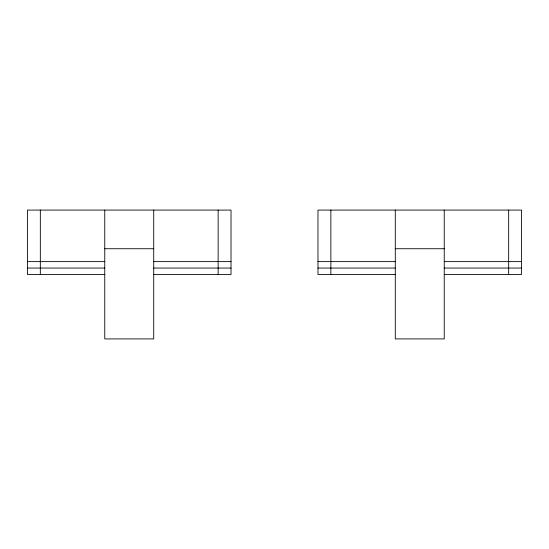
<?xml version="1.0" encoding="UTF-8"?>
<svg xmlns="http://www.w3.org/2000/svg" width="549" height="549" viewBox="0 0 549 549"><rect width="100%" height="100%" fill="white"/><g stroke="black" fill="none" stroke-linecap="round" stroke-linejoin="round"><path stroke-width="0.82" d="M104.756 248.731L153.713 248.731M395.287 248.731L444.244 248.731M27.45 261.619L104.756 261.619M153.713 261.619L231.019 261.619M317.981 261.619L395.287 261.619M444.244 261.619L521.55 261.619M27.45 268.056L104.756 268.056M153.713 268.056L231.019 268.056M317.981 268.056L395.287 268.056M444.244 268.056L521.55 268.056M104.756 274.5L27.45 274.5L27.45 210.082L231.019 210.082L231.019 274.5L153.713 274.5M395.287 274.5L317.981 274.5L317.981 210.082L521.55 210.082L521.55 274.5L444.244 274.5M508.669 210.082L508.669 274.5M444.244 210.082L444.244 338.918L395.287 338.918L395.287 210.082M330.862 210.082L330.862 274.5M218.138 210.082L218.138 274.5M153.713 210.082L153.713 338.918L104.756 338.918L104.756 210.082M40.331 210.082L40.331 274.5"/></g></svg>
